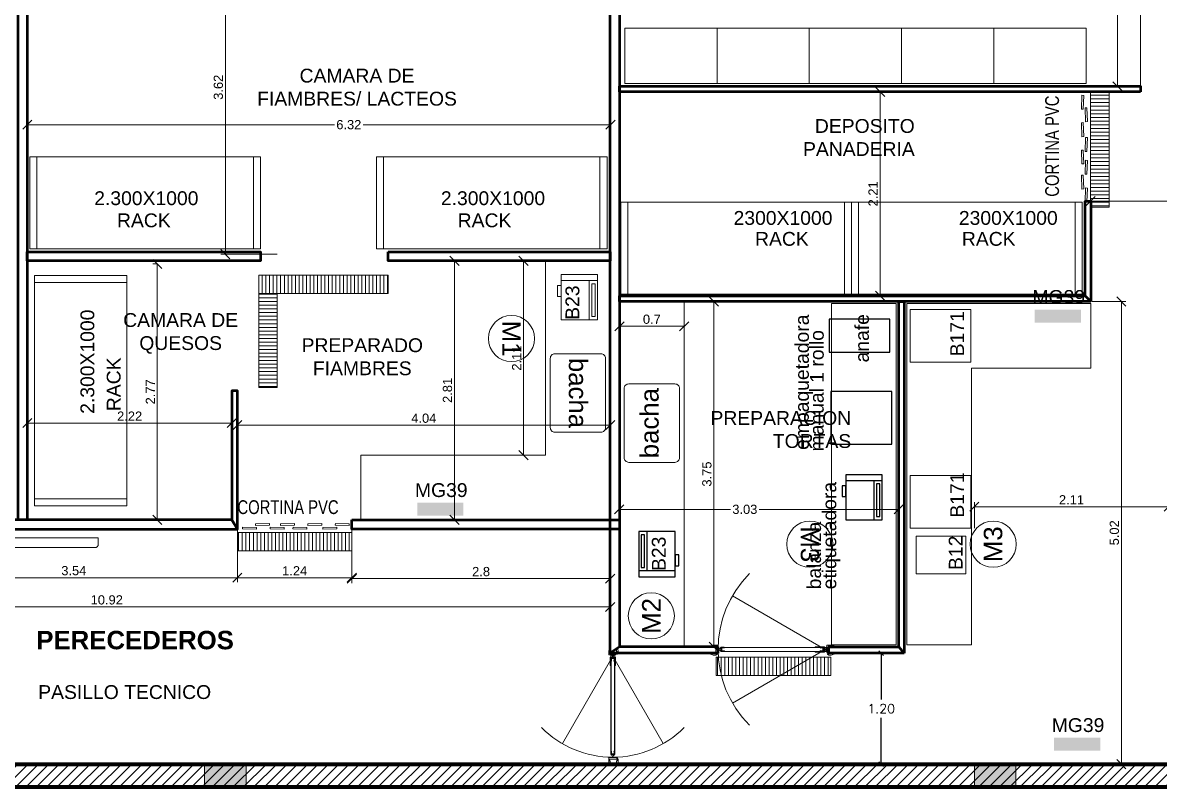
# Model space of a CAD drawing. Header units: inches. Extents: x 2 to 337, y 2 to 182.
# Drawn here: x 166.95 to 179.27, y 49.25 to 57.54 of the extents above; entities that cross this region are included whole.
import ezdxf

# ---------------------------------------------------------------- set-up
doc = ezdxf.new("R2010")
doc.units = ezdxf.units.IN
doc.header["$MEASUREMENT"] = 0
doc.linetypes.add('HIDDEN2', pattern=[4.7625, 3.175, -1.5875])
for name, color, linetype in [('(C)Paneles 60mm.', 4, 'Continuous'), ('0-CORTINAPVC-TXT', 7, 'Continuous'), ('JU-PLANTA(XREF)$0$0-EQUIPAMIENTO-LAB', 6, 'Continuous'), ('JU-PLANTA(XREF)$0$COMESTIBLES0-EQUIP-TXT', 3, 'Continuous'), ('JU-PLANTA(XREF)$0$TRASTIENDAS-EQUIPAMIENTO', 6, 'Continuous')]:
    doc.layers.add(name, color=color, linetype=linetype)
for name, color, linetype, lineweight in [('0-EQUIPAMIENTO-LAB', 6, 'Continuous', 13), ('ARQ-CORTINA PVC', 4, 'Continuous', 5), ('ARQ-REJILLAS', 4, 'Continuous', 5), ('COMESTIBLES0-EQUIP-TXT', 3, 'Continuous', 9), ('EQUIPAMIENTO-TRASTIENDA', 6, 'Continuous', 9), ('HATCH HORMIGON', 100, 'Continuous', 13), ('L COTAS', 1, 'Continuous', 9), ('L EQUIP', 6, 'Continuous', 9), ('l muro', 5, 'Continuous', 80), ('L PANELES', 136, 'Continuous', 50), ('L PROYEC', 4, 'HIDDEN2', 9), ('LAVADO MU', 10, 'Continuous', 5)]:
    doc.layers.add(name, color=color, linetype=linetype, lineweight=lineweight)
doc.styles.add('3mm para 1.100', font='ARIAL.TTF')
doc.styles.add('ARIAL', font='ARIAL.TTF')
doc.styles.add('JU-PLANTA(XREF)$0$ARIAL', font='ARIAL.TTF')
doc.styles.add('LZ-COME$0$LETRITAS', font='ROMAN1.shx', dxfattribs={"width": 1.2, "height": 0.225})
doc.styles.add('RomanS', font='romans.shx')
doc.styles.get("Standard").update_dxf_attribs({"font": 'ARIAL.TTF'})
doc.dimstyles.new('bases 1-50', dxfattribs={"dimscale": 0.5, "dimtxt": 0.2, "dimasz": 0.1, "dimexe": 0.1, "dimexo": 0.1, "dimgap": 0.1, "dimtad": 1, "dimtih": 1, "dimtoh": 1, "dimzin": 1, "dimdsep": 46, "dimtxsty": 'RomanS', "dimblk": 'OBLIQUE', "dimcen": 0.1, "dimclrd": 256, "dimclre": 256, "dimclrt": 256, "dimadec": 0, "dimazin": 0, "dimtfac": 1, "dimtmove": 0, "dimatfit": 3, "dimfxl": 0, "dimarcsym": 0})
doc.dimstyles.new('cotas 1.50', dxfattribs={"dimscale": 0.5, "dimtxt": 0.2, "dimasz": 0.2, "dimexe": 0.1, "dimexo": 0, "dimgap": 0.05, "dimtad": 1, "dimdsep": 46, "dimtxsty": 'ARIAL', "dimblk": 'OBLIQUE', "dimcen": 0.09, "dimclrd": 256, "dimclre": 256, "dimclrt": 256, "dimadec": 0, "dimazin": 2, "dimtfac": 1, "dimtofl": 0, "dimtmove": 2, "dimatfit": 3, "dimfxl": 0, "dimtolj": 1, "dimtzin": 0, "dimlwd": -1, "dimlwe": -1, "dimarcsym": 0})

# ---------------------------------------------------------------- blocks, each defined once
blk = doc.blocks.new('RACKS 250')
for p, q in [((-1.05, -2.5), (-1.05, 0)), ((-1.05, 0), (-0.05, 0)), ((-0.05, 0), (-0.05, -2.5)), ((-1.05, -0.0762), (-0.05, -0.0762)), ((-1.05, -2.4238), (-0.05, -2.4238)), ((-0.05, -2.5), (-1.05, -2.5))]:
    blk.add_line(p, q)
blk = doc.blocks.new('_Oblique')
at = {"color": 0, "linetype": 'ByBlock', "lineweight": -2}
blk.add_line((-0.5, -0.5), (0.5, 0.5), dxfattribs=at)
blk = doc.blocks.new('*D285')
at = {"layer": 'Defpoints', "color": 0}
for p in [(173.419, 52.267), (176.45, 52.267), (176.45, 52.267)]:
    blk.add_point(p, dxfattribs=at)
at = {"layer": 'L COTAS'}
for p, q in [((173.419, 52.267), (173.419, 52.317)), ((173.419, 52.267), (174.627, 52.267)), ((176.45, 52.267), (174.937, 52.267)), ((176.45, 52.267), (176.45, 52.317))]:
    blk.add_line(p, q, dxfattribs=at)
at = {"layer": 'L COTAS', "xscale": 0.1, "yscale": 0.1, "zscale": 0.1, "rotation": 180}
blk.add_blockref('_Oblique', (173.419, 52.267), dxfattribs=at)
at = {"layer": 'L COTAS', "xscale": 0.1, "yscale": 0.1, "zscale": 0.1}
blk.add_blockref('_Oblique', (176.45, 52.267), dxfattribs=at)
at = {"layer": 'L COTAS', "insert": (174.782, 52.267), "char_height": 0.1, "attachment_point": 5, "style": 'ARIAL'}
blk.add_mtext('\\A1;3.03', dxfattribs=at)
blk = doc.blocks.new('LJ-PLANTA BASE(XREF)$0$SE-COME$0$LR-COME$0$B26')
for p, q in [((-0.182, -0.394), (-0.182, 0)), ((-0.182, -0.092), (0.245, -0.092))]:
    blk.add_line(p, q)
for points in [[(0.245, -0.394), (0.245, 0), (-0.245, 0), (-0.245, -0.394)], [(0.21, -0.063), (0.21, -0.025), (-0.146, -0.025), (-0.146, -0.063)], [(-0.008, -0.434), (-0.008, -0.394), (-0.125, -0.394), (-0.125, -0.434)]]:
    blk.add_lwpolyline(points, close=True)
blk = doc.blocks.new('*D410')
at = {"layer": 'Defpoints', "color": 0}
for p in [(167.004, 56.905), (173.325, 56.438), (173.325, 56.334)]:
    blk.add_point(p, dxfattribs=at)
at = {"layer": 'L COTAS'}
for p, q in [((167.004, 56.905), (167.004, 56.388)), ((167.004, 56.438), (170.334, 56.438)), ((173.325, 56.438), (170.644, 56.438)), ((173.325, 56.334), (173.325, 56.488))]:
    blk.add_line(p, q, dxfattribs=at)
at = {"layer": 'L COTAS', "xscale": 0.1, "yscale": 0.1, "zscale": 0.1, "rotation": 180}
blk.add_blockref('_Oblique', (167.004, 56.438), dxfattribs=at)
at = {"layer": 'L COTAS', "xscale": 0.1, "yscale": 0.1, "zscale": 0.1}
blk.add_blockref('_Oblique', (173.325, 56.438), dxfattribs=at)
at = {"layer": 'L COTAS', "insert": (170.489, 56.438), "char_height": 0.1, "attachment_point": 5, "style": 'ARIAL'}
blk.add_mtext('\\A1;6.32', dxfattribs=at)
blk = doc.blocks.new('*D483')
at = {"layer": 'Defpoints', "color": 0}
for p in [(178.812, 58.663), (178.821, 56.854), (179.072, 56.854)]:
    blk.add_point(p, dxfattribs=at)
at = {"layer": 'L COTAS'}
for p, q in [((178.812, 58.663), (178.871, 58.663)), ((178.821, 58.663), (178.821, 56.854)), ((179.072, 56.854), (178.771, 56.854))]:
    blk.add_line(p, q, dxfattribs=at)
at = {"layer": 'L COTAS', "xscale": 0.1, "yscale": 0.1, "zscale": 0.1}
for p, rotation in [((178.821, 58.663), 90), ((178.821, 56.854), 270)]:
    blk.add_blockref('_Oblique', p, dxfattribs=dict(at, rotation=rotation))
at = {"layer": 'L COTAS', "insert": (178.745, 57.759), "char_height": 0.1, "attachment_point": 5, "rotation": 90, "style": 'ARIAL'}
blk.add_mtext('\\A1;1.81', dxfattribs=at)
blk = doc.blocks.new('*D413')
at = {"layer": 'Defpoints', "color": 0}
for p in [(176.248, 56.794), (175.978, 54.582), (176.248, 54.582)]:
    blk.add_point(p, dxfattribs=at)
at = {"layer": 'L COTAS'}
for p, q in [((176.248, 56.794), (176.198, 56.794)), ((176.248, 56.794), (176.248, 54.582)), ((175.978, 54.582), (176.298, 54.582))]:
    blk.add_line(p, q, dxfattribs=at)
at = {"layer": 'L COTAS', "xscale": 0.1, "yscale": 0.1, "zscale": 0.1}
for p, rotation in [((176.248, 56.794), 90), ((176.248, 54.582), 270)]:
    blk.add_blockref('_Oblique', p, dxfattribs=dict(at, rotation=rotation))
at = {"layer": 'L COTAS', "insert": (176.172, 55.688), "char_height": 0.1, "attachment_point": 5, "rotation": 90, "style": 'ARIAL'}
blk.add_mtext('\\A1;2.21', dxfattribs=at)
blk = doc.blocks.new('*D484')
at = {"layer": 'Defpoints', "color": 0}
for p in [(178.53, 55.61), (178.53, 55.445), (180.771, 55.445)]:
    blk.add_point(p, dxfattribs=at)
at = {"layer": 'L COTAS'}
for p, q in [((178.53, 55.445), (178.53, 55.66)), ((180.771, 55.61), (178.53, 55.61)), ((180.771, 55.445), (180.771, 55.66))]:
    blk.add_line(p, q, dxfattribs=at)
at = {"layer": 'L COTAS', "xscale": 0.1, "yscale": 0.1, "zscale": 0.1, "rotation": 180}
blk.add_blockref('_Oblique', (178.53, 55.61), dxfattribs=at)
at = {"layer": 'L COTAS', "xscale": 0.1, "yscale": 0.1, "zscale": 0.1}
blk.add_blockref('_Oblique', (180.771, 55.61), dxfattribs=at)
at = {"layer": 'L COTAS', "insert": (179.651, 55.685), "char_height": 0.1, "attachment_point": 5, "style": 'ARIAL'}
blk.add_mtext('\\A1;2.24', dxfattribs=at)
blk = doc.blocks.new('*D486')
at = {"layer": 'Defpoints', "color": 0}
for p in [(177.27, 52.296), (177.27, 52.062), (179.376, 52.062)]:
    blk.add_point(p, dxfattribs=at)
at = {"layer": 'L COTAS'}
for p, q in [((177.27, 52.062), (177.27, 52.346)), ((179.376, 52.296), (177.27, 52.296)), ((179.376, 52.062), (179.376, 52.346))]:
    blk.add_line(p, q, dxfattribs=at)
at = {"layer": 'L COTAS', "xscale": 0.1, "yscale": 0.1, "zscale": 0.1, "rotation": 180}
blk.add_blockref('_Oblique', (177.27, 52.296), dxfattribs=at)
at = {"layer": 'L COTAS', "xscale": 0.1, "yscale": 0.1, "zscale": 0.1}
blk.add_blockref('_Oblique', (179.376, 52.296), dxfattribs=at)
at = {"layer": 'L COTAS', "insert": (178.323, 52.371), "char_height": 0.1, "attachment_point": 5, "style": 'ARIAL'}
blk.add_mtext('\\A1;2.11', dxfattribs=at)
blk = doc.blocks.new('*D487')
at = {"layer": 'Defpoints', "color": 0}
for p in [(178.543, 54.522), (178.543, 49.504), (178.864, 49.504)]:
    blk.add_point(p, dxfattribs=at)
at = {"layer": 'L COTAS'}
for p, q in [((178.543, 54.522), (178.914, 54.522)), ((178.864, 54.522), (178.864, 49.504)), ((178.543, 49.504), (178.914, 49.504))]:
    blk.add_line(p, q, dxfattribs=at)
at = {"layer": 'L COTAS', "xscale": 0.1, "yscale": 0.1, "zscale": 0.1}
for p, rotation in [((178.864, 54.522), 90), ((178.864, 49.504), 270)]:
    blk.add_blockref('_Oblique', p, dxfattribs=dict(at, rotation=rotation))
at = {"layer": 'L COTAS', "insert": (178.788, 52.013), "char_height": 0.1, "attachment_point": 5, "rotation": 90, "style": 'ARIAL'}
blk.add_mtext('\\A1;5.02', dxfattribs=at)
blk = doc.blocks.new('*D414')
at = {"layer": 'Defpoints', "color": 0}
for p in [(168.413, 54.928), (168.413, 54.928), (168.404, 52.154)]:
    blk.add_point(p, dxfattribs=at)
at = {"layer": 'L COTAS'}
for p, q in [((168.413, 54.928), (168.363, 54.928)), ((168.413, 52.154), (168.413, 54.928)), ((168.404, 52.154), (168.463, 52.154))]:
    blk.add_line(p, q, dxfattribs=at)
at = {"layer": 'L COTAS', "xscale": 0.1, "yscale": 0.1, "zscale": 0.1}
for p, rotation in [((168.413, 54.928), 90), ((168.413, 52.154), 270)]:
    blk.add_blockref('_Oblique', p, dxfattribs=dict(at, rotation=rotation))
at = {"layer": 'L COTAS', "insert": (168.338, 53.541), "char_height": 0.1, "attachment_point": 5, "rotation": 90, "style": 'ARIAL'}
blk.add_mtext('\\A1;2.77', dxfattribs=at)
blk = doc.blocks.new('*D488')
at = {"layer": 'Defpoints', "color": 0}
for p in [(169.151, 58.654), (169.711, 58.654), (169.711, 55.035)]:
    blk.add_point(p, dxfattribs=at)
at = {"layer": 'L COTAS'}
for p, q in [((169.711, 58.654), (169.101, 58.654)), ((169.151, 55.035), (169.151, 58.654)), ((169.711, 55.035), (169.101, 55.035))]:
    blk.add_line(p, q, dxfattribs=at)
at = {"layer": 'L COTAS', "xscale": 0.1, "yscale": 0.1, "zscale": 0.1}
for p, rotation in [((169.151, 58.654), 90), ((169.151, 55.035), 270)]:
    blk.add_blockref('_Oblique', p, dxfattribs=dict(at, rotation=rotation))
at = {"layer": 'L COTAS', "insert": (169.075, 56.844), "char_height": 0.1, "attachment_point": 5, "rotation": 90, "style": 'ARIAL'}
blk.add_mtext('\\A1;3.62', dxfattribs=at)
blk = doc.blocks.new('*D418')
at = {"layer": 'Defpoints', "color": 0}
for p in [(167.004, 53.237), (169.221, 53.203), (169.221, 53.203)]:
    blk.add_point(p, dxfattribs=at)
at = {"layer": 'L COTAS'}
for p, q in [((167.004, 53.237), (167.004, 53.153)), ((169.221, 53.203), (169.221, 53.253)), ((167.004, 53.203), (169.221, 53.203))]:
    blk.add_line(p, q, dxfattribs=at)
at = {"layer": 'L COTAS', "xscale": 0.1, "yscale": 0.1, "zscale": 0.1, "rotation": 180}
blk.add_blockref('_Oblique', (167.004, 53.203), dxfattribs=at)
at = {"layer": 'L COTAS', "xscale": 0.1, "yscale": 0.1, "zscale": 0.1}
blk.add_blockref('_Oblique', (169.221, 53.203), dxfattribs=at)
at = {"layer": 'L COTAS', "insert": (168.113, 53.278), "char_height": 0.1, "attachment_point": 5, "style": 'ARIAL'}
blk.add_mtext('\\A1;2.22', dxfattribs=at)
blk = doc.blocks.new('*D501')
at = {"layer": 'Defpoints', "color": 0}
for p in [(165.736, 52.053), (169.281, 52.054), (169.281, 51.526)]:
    blk.add_point(p, dxfattribs=at)
at = {"layer": 'L COTAS'}
for p, q in [((165.736, 52.053), (165.736, 51.476)), ((169.281, 52.054), (169.281, 51.476)), ((165.736, 51.526), (169.281, 51.526))]:
    blk.add_line(p, q, dxfattribs=at)
at = {"layer": 'L COTAS', "xscale": 0.1, "yscale": 0.1, "zscale": 0.1, "rotation": 180}
blk.add_blockref('_Oblique', (165.736, 51.526), dxfattribs=at)
at = {"layer": 'L COTAS', "xscale": 0.1, "yscale": 0.1, "zscale": 0.1}
blk.add_blockref('_Oblique', (169.281, 51.526), dxfattribs=at)
at = {"layer": 'L COTAS', "insert": (167.508, 51.602), "char_height": 0.1, "attachment_point": 5, "style": 'ARIAL'}
blk.add_mtext('\\A1;3.54', dxfattribs=at)
blk = doc.blocks.new('*D502')
at = {"layer": 'Defpoints', "color": 0}
for p in [(169.281, 52.054), (170.523, 52.053), (170.523, 51.526)]:
    blk.add_point(p, dxfattribs=at)
at = {"layer": 'L COTAS'}
for p, q in [((169.281, 52.054), (169.281, 51.476)), ((170.523, 52.053), (170.523, 51.476)), ((169.281, 51.526), (170.523, 51.526))]:
    blk.add_line(p, q, dxfattribs=at)
at = {"layer": 'L COTAS', "xscale": 0.1, "yscale": 0.1, "zscale": 0.1, "rotation": 180}
blk.add_blockref('_Oblique', (169.281, 51.526), dxfattribs=at)
at = {"layer": 'L COTAS', "xscale": 0.1, "yscale": 0.1, "zscale": 0.1}
blk.add_blockref('_Oblique', (170.523, 51.526), dxfattribs=at)
at = {"layer": 'L COTAS', "insert": (169.902, 51.601), "char_height": 0.1, "attachment_point": 5, "style": 'ARIAL'}
blk.add_mtext('\\A1;1.24', dxfattribs=at)
blk = doc.blocks.new('*D503')
at = {"layer": 'Defpoints', "color": 0}
for p in [(170.523, 52.003), (173.323, 51.516), (173.323, 51.516)]:
    blk.add_point(p, dxfattribs=at)
at = {"layer": 'L COTAS'}
for p, q in [((170.523, 52.003), (170.523, 51.466)), ((170.523, 51.516), (173.323, 51.516)), ((173.323, 51.516), (173.323, 51.566))]:
    blk.add_line(p, q, dxfattribs=at)
at = {"layer": 'L COTAS', "xscale": 0.1, "yscale": 0.1, "zscale": 0.1, "rotation": 180}
blk.add_blockref('_Oblique', (170.523, 51.516), dxfattribs=at)
at = {"layer": 'L COTAS', "xscale": 0.1, "yscale": 0.1, "zscale": 0.1}
blk.add_blockref('_Oblique', (173.323, 51.516), dxfattribs=at)
at = {"layer": 'L COTAS', "insert": (171.923, 51.592), "char_height": 0.1, "attachment_point": 5, "style": 'ARIAL'}
blk.add_mtext('\\A1;2.8', dxfattribs=at)
blk = doc.blocks.new('*D441')
at = {"layer": 'Defpoints', "color": 0}
for p in [(162.407, 52.054), (173.323, 51.209), (173.323, 51.209)]:
    blk.add_point(p, dxfattribs=at)
at = {"layer": 'L COTAS'}
for p, q in [((162.407, 52.054), (162.407, 51.159)), ((173.323, 51.209), (173.323, 51.259)), ((162.407, 51.209), (173.323, 51.209))]:
    blk.add_line(p, q, dxfattribs=at)
at = {"layer": 'L COTAS', "xscale": 0.1, "yscale": 0.1, "zscale": 0.1, "rotation": 180}
blk.add_blockref('_Oblique', (162.407, 51.209), dxfattribs=at)
at = {"layer": 'L COTAS', "xscale": 0.1, "yscale": 0.1, "zscale": 0.1}
blk.add_blockref('_Oblique', (173.323, 51.209), dxfattribs=at)
at = {"layer": 'L COTAS', "insert": (167.865, 51.285), "char_height": 0.1, "attachment_point": 5, "style": 'ARIAL'}
blk.add_mtext('\\A1;10.92', dxfattribs=at)
blk = doc.blocks.new('*D507')
at = {"layer": 'Defpoints', "color": 0}
for p in [(179.072, 57.869), (173.424, 56.854), (179.072, 56.854)]:
    blk.add_point(p, dxfattribs=at)
at = {"layer": 'L COTAS'}
for p, q in [((173.424, 56.854), (173.424, 57.919)), ((179.072, 56.854), (179.072, 57.919)), ((173.424, 57.869), (179.072, 57.869))]:
    blk.add_line(p, q, dxfattribs=at)
at = {"layer": 'L COTAS', "xscale": 0.1, "yscale": 0.1, "zscale": 0.1, "rotation": 180}
blk.add_blockref('_Oblique', (173.424, 57.869), dxfattribs=at)
at = {"layer": 'L COTAS', "xscale": 0.1, "yscale": 0.1, "zscale": 0.1}
blk.add_blockref('_Oblique', (179.072, 57.869), dxfattribs=at)
at = {"layer": 'L COTAS', "insert": (176.248, 57.945), "char_height": 0.1, "attachment_point": 5, "style": 'ARIAL'}
blk.add_mtext('\\A1;5.65', dxfattribs=at)
blk = doc.blocks.new('*D509')
at = {"layer": 'Defpoints', "color": 0}
for p in [(172.119, 54.961), (171.635, 52.154), (171.973, 52.154)]:
    blk.add_point(p, dxfattribs=at)
at = {"layer": 'L COTAS'}
for p, q in [((172.119, 54.961), (171.585, 54.961)), ((171.635, 54.961), (171.635, 52.154)), ((171.973, 52.154), (171.585, 52.154))]:
    blk.add_line(p, q, dxfattribs=at)
at = {"layer": 'L COTAS', "xscale": 0.1, "yscale": 0.1, "zscale": 0.1}
for p, rotation in [((171.635, 54.961), 90), ((171.635, 52.154), 270)]:
    blk.add_blockref('_Oblique', p, dxfattribs=dict(at, rotation=rotation))
at = {"layer": 'L COTAS', "insert": (171.559, 53.557), "char_height": 0.1, "attachment_point": 5, "rotation": 90, "style": 'ARIAL'}
blk.add_mtext('\\A1;2.81', dxfattribs=at)
blk = doc.blocks.new('*D510')
at = {"layer": 'Defpoints', "color": 0}
for p in [(169.281, 53.19), (173.323, 53.19), (173.323, 53.179)]:
    blk.add_point(p, dxfattribs=at)
at = {"layer": 'L COTAS'}
for p, q in [((169.281, 53.19), (169.281, 53.129)), ((169.281, 53.179), (173.323, 53.179)), ((173.323, 53.19), (173.323, 53.129))]:
    blk.add_line(p, q, dxfattribs=at)
at = {"layer": 'L COTAS', "xscale": 0.1, "yscale": 0.1, "zscale": 0.1, "rotation": 180}
blk.add_blockref('_Oblique', (169.281, 53.179), dxfattribs=at)
at = {"layer": 'L COTAS', "xscale": 0.1, "yscale": 0.1, "zscale": 0.1}
blk.add_blockref('_Oblique', (173.323, 53.179), dxfattribs=at)
at = {"layer": 'L COTAS', "insert": (171.302, 53.255), "char_height": 0.1, "attachment_point": 5, "style": 'ARIAL'}
blk.add_mtext('\\A1;4.04', dxfattribs=at)
blk = doc.blocks.new('*D511')
at = {"layer": 'Defpoints', "color": 0}
for p in [(176.51, 50.707), (176.26, 49.504), (176.51, 49.504)]:
    blk.add_point(p, dxfattribs=at)
at = {"layer": 'L COTAS', "lineweight": -2}
for p, q in [((176.46, 50.707), (176.21, 50.707)), ((176.26, 50.707), (176.26, 50.206)), ((176.26, 49.504), (176.26, 50.006)), ((176.46, 49.504), (176.21, 49.504))]:
    blk.add_line(p, q, dxfattribs=at)
at = {"layer": 'L COTAS', "lineweight": -2, "xscale": 0.05, "yscale": 0.05, "zscale": 0.05}
for p, rotation in [((176.26, 50.707), 90), ((176.26, 49.504), 270)]:
    blk.add_blockref('_Oblique', p, dxfattribs=dict(at, rotation=rotation))
at = {"layer": 'L COTAS', "insert": (176.26, 50.106), "char_height": 0.1, "attachment_point": 5, "style": 'RomanS'}
blk.add_mtext('1.20', dxfattribs=at)
blk = doc.blocks.new('JU-PLANTA(XREF)$0$LJ-PLANTA BASE(XREF)$0$SE-COME$0$LR-COME$0$B26')
for p, q in [((-0.182, -0.394), (-0.182, 0)), ((-0.182, -0.092), (0.245, -0.092))]:
    blk.add_line(p, q)
for points in [[(0.245, -0.394), (0.245, 0), (-0.245, 0), (-0.245, -0.394)], [(0.21, -0.063), (0.21, -0.025), (-0.146, -0.025), (-0.146, -0.063)], [(-0.008, -0.434), (-0.008, -0.394), (-0.125, -0.394), (-0.125, -0.434)]]:
    blk.add_lwpolyline(points, close=True)
blk = doc.blocks.new('A$C79253722')
at = {"layer": 'JU-PLANTA(XREF)$0$0-EQUIPAMIENTO-LAB'}
for points in [[(2.698, 0.717), (2.126, 0.717), (2.126, 0.057), (2.698, 0.057)], [(3.483, 0.735), (3.124, 0.735), (3.124, 0.079), (3.483, 0.079)]]:
    blk.add_lwpolyline(points, close=True, dxfattribs=at)
at = {"layer": 'JU-PLANTA(XREF)$0$TRASTIENDAS-EQUIPAMIENTO', "extrusion": (0, 0, -1), "xscale": -1, "zscale": -0.9999999999999998, "rotation": 180}
blk.add_blockref('JU-PLANTA(XREF)$0$LJ-PLANTA BASE(XREF)$0$SE-COME$0$LR-COME$0$B26', (-1.55, 0.161), dxfattribs=at)
at = {"layer": 'JU-PLANTA(XREF)$0$COMESTIBLES0-EQUIP-TXT', "style": 'JU-PLANTA(XREF)$0$ARIAL'}
for s, p in [('empaquetadora', (2.064, 0.957)), ('balanza', (0.552, 0.825)), ('manual 1 rollo', (2.047, 0.796)), ('etiquetadora', (0.552, 0.66)), ('anafe', (3.012, 0.306))]:
    blk.add_text(s, height=0.15, dxfattribs=at).set_placement(p)
blk = doc.blocks.new('*D521')
at = {"layer": 'Defpoints', "color": 0}
for p in [(172.623, 54.961), (172.383, 52.854), (172.623, 52.854)]:
    blk.add_point(p, dxfattribs=at)
at = {"layer": 'L COTAS'}
for p, q in [((172.623, 54.961), (172.333, 54.961)), ((172.383, 54.961), (172.383, 52.854)), ((172.623, 52.854), (172.333, 52.854))]:
    blk.add_line(p, q, dxfattribs=at)
at = {"layer": 'L COTAS', "xscale": 0.1, "yscale": 0.1, "zscale": 0.1}
for p, rotation in [((172.383, 54.961), 90), ((172.383, 52.854), 270)]:
    blk.add_blockref('_Oblique', p, dxfattribs=dict(at, rotation=rotation))
at = {"layer": 'L COTAS', "insert": (172.308, 53.907), "char_height": 0.1, "attachment_point": 5, "rotation": 90, "style": 'ARIAL'}
blk.add_mtext('\\A1;2.11', dxfattribs=at)
blk = doc.blocks.new('*D522')
at = {"layer": 'Defpoints', "color": 0}
for p in [(173.424, 54.522), (174.124, 54.522), (173.424, 54.252)]:
    blk.add_point(p, dxfattribs=at)
at = {"layer": 'L COTAS'}
for p, q in [((173.424, 54.522), (173.424, 54.202)), ((174.124, 54.522), (174.124, 54.202)), ((174.124, 54.252), (173.424, 54.252))]:
    blk.add_line(p, q, dxfattribs=at)
at = {"layer": 'L COTAS', "xscale": 0.1, "yscale": 0.1, "zscale": 0.1, "rotation": 180}
blk.add_blockref('_Oblique', (173.424, 54.252), dxfattribs=at)
at = {"layer": 'L COTAS', "xscale": 0.1, "yscale": 0.1, "zscale": 0.1}
blk.add_blockref('_Oblique', (174.124, 54.252), dxfattribs=at)
at = {"layer": 'L COTAS', "insert": (173.774, 54.328), "char_height": 0.1, "attachment_point": 5, "style": 'ARIAL'}
blk.add_mtext('\\A1;0.7', dxfattribs=at)
blk = doc.blocks.new('*D523')
at = {"layer": 'Defpoints', "color": 0}
for p in [(174.124, 54.522), (174.447, 54.522), (174.124, 50.777)]:
    blk.add_point(p, dxfattribs=at)
at = {"layer": 'L COTAS'}
for p, q in [((174.124, 54.522), (174.497, 54.522)), ((174.447, 50.777), (174.447, 54.522)), ((174.124, 50.777), (174.497, 50.777))]:
    blk.add_line(p, q, dxfattribs=at)
at = {"layer": 'L COTAS', "xscale": 0.1, "yscale": 0.1, "zscale": 0.1}
for p, rotation in [((174.447, 54.522), 90), ((174.447, 50.777), 270)]:
    blk.add_blockref('_Oblique', p, dxfattribs=dict(at, rotation=rotation))
at = {"layer": 'L COTAS', "insert": (174.371, 52.65), "char_height": 0.1, "attachment_point": 5, "rotation": 90, "style": 'ARIAL'}
blk.add_mtext('\\A1;3.75', dxfattribs=at)
blk = doc.blocks.new('PVV1H 1_00_60')
at = {"layer": 'L EQUIP'}
for p, q in [((0.017, 0.002), (0.017, 0.047)), ((0.017, 0.047), (0.021, 0.047)), ((0.021, 0.002), (0.017, 0.002)), ((0.021, 0.047), (0.021, 0.002)), ((0.038, 0.043), (0.021, 0.043)), ((0.021, 0.043), (0.021, 0.006)), ((0.021, 0.034), (0.026, 0.029)), ((0.021, 0.015), (0.026, 0.019)), ((0.021, 0.006), (0.038, 0.006)), ((0.028, 0.029), (0.031, 0.029)), ((0.028, 0.02), (0.031, 0.02)), ((0.122, 0.049), (0.038, 0.049)), ((0.038, 0.049), (0.038, 0.043)), ((0.038, 0.006), (0.038, -0.001)), ((0.122, 0.044), (0.043, 0.044)), ((0.043, 0.044), (0.043, 0.004)), ((0.122, 0.004), (0.043, 0.004)), ((0.057, 0.049), (0.057, 0.044)), ((0.057, 0.004), (0.057, -0.001)), ((0.101, 0.049), (0.101, 0.047)), ((0.101, 0.047), (0.116, 0.047)), ((0.101, 0.002), (0.101, -0.001)), ((0.101, 0.002), (0.116, 0.002)), ((0.104, 0.047), (0.104, 0.044)), ((0.104, 0.004), (0.104, 0.002)), ((0.113, 0.047), (0.113, 0.044)), ((0.113, 0.004), (0.113, 0.002)), ((0.116, 0.049), (0.116, 0.047)), ((0.116, 0.002), (0.116, -0.001)), ((0.122, 0.044), (0.122, 0.049)), ((0.122, -0.001), (0.122, 0.004)), ((0.038, -0.001), (0.122, -0.001))]:
    blk.add_line(p, q, dxfattribs=at)
for points in [[(-0.015, 0.06), (-0.053, 0.06), (-0.053, 0.064), (-0.052, 0.065), (-0.048, 0.069), (-0.024, 0.076), (-0.024, 0.076), (-0.021, 0.076), (-0.021, 0.076), (0, 0.076), (0.002, 0.074), (0.002, 0.072), (0.005, 0.072), (0.007, 0.071), (0.011, 0.067), (0.017, 0.043), (0.017, 0.043), (0.017, 0.04), (0.017, 0.04), (0.017, -0.014), (0.015, -0.016), (-0.021, -0.016), (-0.021, -0.015), (-0.024, -0.015), (-0.024, -0.015), (-0.046, -0.009), (-0.047, -0.009), (-0.048, -0.009), (-0.052, -0.005), (-0.053, -0.003), (-0.053, 0), (-0.016, 0), (-0.016, -0.007), (-0.015, -0.008), (0.001, -0.008), (0.002, -0.007), (0.002, 0.017), (0, 0.017), (0, 0.066), (-0.015, 0.066)], [(0.067, 0.042), (0.968, 0.042), (0.968, 0.043), (0.067, 0.043)], [(0.067, 0.006), (0.968, 0.006), (0.968, 0.007), (0.067, 0.007)], [(1.05, 0.06), (1.087, 0.06), (1.087, 0.064), (1.086, 0.065), (1.082, 0.069), (1.059, 0.076), (1.058, 0.076), (1.055, 0.076), (1.055, 0.076), (1.034, 0.076), (1.033, 0.074), (1.033, 0.072), (1.029, 0.072), (1.028, 0.071), (1.024, 0.067), (1.017, 0.043), (1.017, 0.043), (1.017, 0.04), (1.017, 0.04), (1.017, -0.014), (1.019, -0.016), (1.055, -0.016), (1.055, -0.015), (1.058, -0.015), (1.059, -0.015), (1.081, -0.009), (1.081, -0.009), (1.082, -0.009), (1.087, -0.005), (1.087, -0.003), (1.087, 0), (1.05, 0), (1.05, -0.007), (1.05, -0.008), (1.033, -0.008), (1.033, -0.007), (1.033, 0.017), (1.035, 0.017), (1.035, 0.066), (1.05, 0.066)]]:
    blk.add_lwpolyline(points, close=True, dxfattribs=at)
for points in [[(0.047, 0.008, -0.414214), (0.046, 0.007), (0.046, 0.007, -0.185961), (0.044, 0.008), (0.036, 0.018, 0.169696), (0.022, 0.023), (0.02, 0.023, -1), (0.02, 0.025), (0.022, 0.025), (0.02, 0.025), (0.022, 0.025, 0.169696), (0.036, 0.031), (0.043, 0.04, -0.283499), (0.046, 0.041, -0.414214), (0.047, 0.041, -0.414214), (0.046, 0.04, 0.473727), (0.044, 0.038), (0.044, 0.028), (0.047, 0.028), (0.047, 0.033), (0.049, 0.033), (0.049, 0.015), (0.047, 0.015), (0.047, 0.021), (0.044, 0.021), (0.044, 0.01, 0.348864), (0.046, 0.008), (0.046, 0.008, -0.414214)], [(0.057, 0.043), (0.057, 0.041, 0.414214), (0.06, 0.038), (0.065, 0.038, -0.061321), (0.065, 0.038), (0.076, 0.035), (0.077, 0.037), (0.065, 0.04, 0.061321), (0.065, 0.04), (0.06, 0.04, -0.414214), (0.058, 0.041), (0.058, 0.043), (0.077, 0.043), (0.077, 0.044), (0.048, 0.044, 0.414214), (0.045, 0.041), (0.045, 0.028), (0.046, 0.028), (0.046, 0.036), (0.05, 0.036, -0.414214), (0.052, 0.034), (0.052, 0.014, -0.414214), (0.05, 0.012), (0.046, 0.012), (0.046, 0.02), (0.045, 0.02), (0.045, 0.007, 0.414214), (0.048, 0.004), (0.077, 0.004), (0.077, 0.006), (0.058, 0.006), (0.058, 0.007, -0.414214), (0.06, 0.009), (0.065, 0.009, 0.061321), (0.065, 0.009), (0.077, 0.012), (0.076, 0.013), (0.065, 0.01, -0.061321), (0.065, 0.01), (0.06, 0.01, 0.414214), (0.057, 0.007), (0.057, 0.006), (0.048, 0.006, -0.414214), (0.046, 0.007), (0.046, 0.011), (0.05, 0.011, 0.414214), (0.053, 0.014), (0.053, 0.034, 0.414214), (0.05, 0.037), (0.046, 0.037), (0.046, 0.041, -0.414214), (0.048, 0.043)], [(0.978, 0.043), (0.978, 0.041, -0.414214), (0.975, 0.038), (0.97, 0.038, 0.061321), (0.97, 0.038), (0.958, 0.035), (0.958, 0.037), (0.969, 0.04, -0.061321), (0.97, 0.04), (0.975, 0.04, 0.414214), (0.977, 0.041), (0.977, 0.043), (0.958, 0.043), (0.958, 0.044), (0.987, 0.044, -0.414214), (0.99, 0.041), (0.99, 0.028), (0.988, 0.028), (0.988, 0.036), (0.985, 0.036, 0.414214), (0.983, 0.034), (0.983, 0.014, 0.414214), (0.985, 0.012), (0.988, 0.012), (0.988, 0.02), (0.99, 0.02), (0.99, 0.007, -0.414214), (0.987, 0.004), (0.958, 0.004), (0.958, 0.006), (0.977, 0.006), (0.977, 0.007, 0.414214), (0.975, 0.009), (0.97, 0.009, -0.061321), (0.969, 0.009), (0.958, 0.012), (0.958, 0.013), (0.97, 0.01, 0.061321), (0.97, 0.01), (0.975, 0.01, -0.414214), (0.978, 0.007), (0.978, 0.006), (0.987, 0.006, 0.414214), (0.988, 0.007), (0.988, 0.011), (0.985, 0.011, -0.414214), (0.982, 0.014), (0.982, 0.034, -0.414214), (0.985, 0.037), (0.988, 0.037), (0.988, 0.041, 0.414214), (0.987, 0.043)], [(0.988, 0.008, 0.414214), (0.988, 0.007), (0.989, 0.007, 0.185961), (0.991, 0.008), (0.998, 0.018, -0.169696), (1.013, 0.023), (1.014, 0.023, 1), (1.014, 0.025), (1.013, 0.025), (1.014, 0.025), (1.013, 0.025, -0.169696), (0.998, 0.031), (0.991, 0.04, 0.283499), (0.988, 0.041, 0.414214), (0.988, 0.041, 0.414214), (0.988, 0.04, -0.473727), (0.991, 0.038), (0.991, 0.028), (0.988, 0.028), (0.988, 0.033), (0.985, 0.033), (0.985, 0.015), (0.988, 0.015), (0.988, 0.021), (0.991, 0.021), (0.991, 0.01, -0.348864), (0.989, 0.008), (0.988, 0.008, 0.414214)]]:
    blk.add_lwpolyline(points, format="xyb", close=True, dxfattribs=at)
blk.add_circle((0.03, 0.024), 0.0045, dxfattribs=at)
for centre, radius, start, end in [((0.028, 0.031), 0.002, 227.7263, 270), ((0.028, 0.018), 0.002, 90, 132.2737), ((0.031, 0.027), 0.002, 65.38, 90), ((0.031, 0.022), 0.002, 270, 294.62), ((0.03, 0.024), 0.00475, 294.62, 65.38)]:
    blk.add_arc(centre, radius, start, end, dxfattribs=at)
at = {"layer": 'L PROYEC'}
for q in [(0.883, 0.517), (0.883, -0.468)]:
    blk.add_line((0.03, 0.024), q, dxfattribs=at)
blk.add_arc((0.03, 0.024), 0.985, 315, 45, dxfattribs=at)
blk = doc.blocks.new('PPiv MT 1_00')
at = {"layer": 'L COTAS'}
h = blk.add_hatch(dxfattribs=at)
h.set_pattern_fill('HONEY', color=256, scale=0.1, angle=0.02668, style=0)
h.set_pattern_definition([(0.026676, (-36.510646, -16.688191), (0.018744958, 0.010834046), [0.0125, -0.025]), (120.026676, (-36.510646, -16.688191), (-0.018755038, 0.0108165868), [0.0125, -0.025]), (60.026676, (-36.510646, -16.688191), (-1.008e-05, 0.0216506327), [-0.025, 0.0125])])
edge = h.paths.add_edge_path()
edge.add_line((0.0234, -0.1141), (1.0734, -0.1137))
edge.add_arc((1.0733, -0.0937), 0.02, 270.02668, 360.02668)
edge.add_line((1.0933, -0.0936), (1.0933, -0.0536))
edge.add_line((1.0933, -0.0536), (0.0033, -0.0542))
edge.add_line((0.0033, -0.0542), (0.0033, -0.0942))
edge.add_arc((0.0233, -0.0941), 0.02, 180.02668, 270.02668)
for points in [[(-0.05, 0.06), (0.05, 0.06), (0.05, 0.075, 0.414214), (0.04, 0.085), (-0.04, 0.085, 0.414214), (-0.05, 0.075)], [(-0.04, 0.08, 0.414214), (-0.045, 0.075), (-0.045, 0.065), (0.045, 0.065), (0.045, 0.075, 0.414214), (0.04, 0.08)], [(1.15, 0.06), (1.05, 0.06), (1.05, 0.075, -0.414214), (1.06, 0.085), (1.14, 0.085, -0.414214), (1.15, 0.075)], [(1.14, 0.08, -0.414214), (1.145, 0.075), (1.145, 0.065), (1.055, 0.065), (1.055, 0.075, -0.414214), (1.06, 0.08)], [(0.05, 0), (-0.09, 0), (-0.09, -0.04, 0.414214), (-0.08, -0.05), (0.04, -0.05, 0.414214), (0.05, -0.04)], [(1.05, 0), (1.19, 0), (1.19, -0.04, -0.414214), (1.18, -0.05), (1.06, -0.05, -0.414214), (1.05, -0.04)], [(-0.08, -0.045), (0.04, -0.045, 0.414214), (0.045, -0.04), (0.045, -0.005), (-0.085, -0.005), (-0.085, -0.04, 0.414214)], [(0.0234, -0.1141), (1.0734, -0.1137, 0.414214), (1.0933, -0.0936), (1.0933, -0.0536), (0.0033, -0.0542), (0.0033, -0.0942, 0.414214)], [(1.18, -0.045), (1.06, -0.045, -0.414214), (1.055, -0.04), (1.055, -0.005), (1.185, -0.005), (1.185, -0.04, -0.414214)]]:
    blk.add_lwpolyline(points, format="xyb", close=True, dxfattribs=at)
for points in [[(0, 0), (0.05, 0), (0.05, 0.06), (0, 0.06)], [(0.005, 0.005), (0.045, 0.005), (0.045, 0.055), (0.005, 0.055)], [(1.1, 0), (1.05, 0), (1.05, 0.06), (1.1, 0.06)], [(1.095, 0.005), (1.055, 0.005), (1.055, 0.055), (1.095, 0.055)]]:
    blk.add_lwpolyline(points, close=True, dxfattribs=at)
at = {"layer": 'L PROYEC'}
blk.add_lwpolyline([(1.14, -0.1136), (2.19, -0.1131, 0.414214), (2.21, -0.0931), (2.21, -0.0531), (1.12, -0.0536), (1.12, -0.0936, 0.414214)], format="xyb", close=True, dxfattribs=at)

msp = doc.modelspace()

# ---------------------------------------------------------------- hatches: boundary and pattern name
at = {"layer": 'ARQ-REJILLAS'}
h = msp.add_hatch(dxfattribs=at)
h.set_pattern_fill('_USER', color=256, scale=0.04, angle=540, style=0, pattern_type=0)
h.set_pattern_definition([(180, (-3219.615524, -702.00292), (-1e-17, -0.04), [])])
h.paths.add_polyline_path([(178.73, 56.786), (178.53, 56.786), (178.53, 55.544), (178.73, 55.544)])
h = msp.add_hatch(dxfattribs=at)
h.set_pattern_fill('_USER', color=256, scale=0.04, angle=450, style=0, pattern_type=0)
h.set_pattern_definition([(90, (-3222.569857, -697.599036), (-0.04, 1e-17), [])])
h.paths.add_polyline_path([(170.914, 54.808), (170.914, 54.608), (169.514, 54.608), (169.514, 54.808)])
h = msp.add_hatch(dxfattribs=at)
h.set_pattern_fill('_USER', color=256, scale=0.04, angle=540, style=0, pattern_type=0)
h.set_pattern_definition([(180, (-3228.63094, -703.959623), (-1e-17, -0.04), [])])
h.paths.add_polyline_path([(169.714, 54.608), (169.514, 54.608), (169.514, 53.587), (169.714, 53.587)])
h = msp.add_hatch(dxfattribs=at)
h.set_pattern_fill('_USER', color=256, scale=0.04, angle=450, style=0, pattern_type=0)
h.set_pattern_definition([(90, (-588.26596, 3450.1616), (-0.04, 2e-17), [])])
h.paths.add_polyline_path([(170.523, 51.816), (170.523, 52.016), (169.281, 52.016), (169.281, 51.816)])
h = msp.add_hatch(dxfattribs=at)
h.set_pattern_fill('_USER', color=256, scale=0.04, angle=450, style=0, pattern_type=0)
h.set_pattern_definition([(90, (-583.075115, 3448.81076), (-0.04, 2e-17), [])])
h.paths.add_polyline_path([(175.714, 50.465), (175.714, 50.665), (174.471, 50.665), (174.471, 50.465)])
at = {"layer": 'HATCH HORMIGON'}
h = msp.add_hatch(color=256, dxfattribs=at)
h.dxf.hatch_style = 1
h.paths.add_polyline_path([(169.375, 49.504), (169.375, 49.254), (168.925, 49.254), (168.925, 49.504)])
h = msp.add_hatch(color=256, dxfattribs=at)
h.dxf.hatch_style = 1
h.paths.add_polyline_path([(177.721, 49.504), (177.721, 49.254), (177.271, 49.254), (177.271, 49.504)])
at = {"layer": 'LAVADO MU'}
h = msp.add_hatch(dxfattribs=at)
h.set_pattern_fill('ANSI31', color=256, scale=0.025)
h.set_pattern_definition([(45, (-3306.593005, -700.39074), (-0.0561266008, 0.0561266008), [])])
h.paths.add_polyline_path([(170.635, 49.504), (162.411, 49.504), (162.411, 49.254), (170.635, 49.254)])
h = msp.add_hatch(dxfattribs=at)
h.set_pattern_fill('ANSI31', color=256, scale=0.025)
h.set_pattern_definition([(45, (-3306.593005, -700.39074), (-0.0561266008, 0.0561266008), [])])
h.paths.add_polyline_path([(186.022, 49.505), (170.635, 49.504), (170.635, 49.254), (186.026, 49.255)])

# ---------------------------------------------------------------- linework, layer by layer
at = {"layer": '0-EQUIPAMIENTO-LAB'}
for points in [[(176.573, 53.862), (176.573, 54.434), (177.233, 54.434), (177.233, 53.862)], [(176.573, 52.062), (176.573, 52.634), (177.233, 52.634), (177.233, 52.062)], [(177.176, 51.975), (176.641, 51.975), (176.641, 51.568), (177.176, 51.568)]]:
    msp.add_lwpolyline(points, close=True, dxfattribs=at)
at = {"layer": 'ARQ-CORTINA PVC'}
for points in [[(178.456, 56.756), (178.437, 56.757), (178.431, 56.606), (178.45, 56.605)], [(178.49, 56.621), (178.471, 56.621), (178.476, 56.47), (178.495, 56.471)], [(178.456, 56.309), (178.437, 56.308), (178.431, 56.459), (178.45, 56.46)], [(178.49, 56.147), (178.471, 56.148), (178.476, 56.298), (178.495, 56.298)], [(178.456, 56.012), (178.437, 56.012), (178.431, 56.162), (178.45, 56.163)], [(178.49, 55.9), (178.471, 55.901), (178.476, 56.052), (178.495, 56.051)], [(178.456, 55.741), (178.437, 55.74), (178.431, 55.891), (178.45, 55.892)], [(178.49, 55.601), (178.471, 55.601), (178.476, 55.752), (178.495, 55.751)], [(169.338, 52.056), (169.338, 52.075), (169.489, 52.07), (169.488, 52.051)], [(169.478, 52.091), (169.477, 52.109), (169.628, 52.115), (169.628, 52.096)], [(169.637, 52.056), (169.638, 52.075), (169.789, 52.07), (169.788, 52.051)], [(169.749, 52.091), (169.749, 52.109), (169.899, 52.115), (169.9, 52.096)], [(169.884, 52.056), (169.885, 52.075), (170.035, 52.07), (170.035, 52.051)], [(170.046, 52.091), (170.045, 52.109), (170.196, 52.115), (170.197, 52.096)], [(170.358, 52.056), (170.358, 52.075), (170.207, 52.07), (170.208, 52.051)], [(170.493, 52.091), (170.494, 52.109), (170.343, 52.115), (170.342, 52.096)]]:
    msp.add_lwpolyline(points, close=True, dxfattribs=at)
at = {"layer": 'ARQ-REJILLAS'}
for points in [[(178.73, 56.786), (178.53, 56.786), (178.53, 55.544), (178.73, 55.544)], [(178.73, 56.786), (178.53, 56.786), (178.53, 55.544), (178.73, 55.544)], [(170.914, 54.808), (170.914, 54.608), (169.514, 54.608), (169.514, 54.808)], [(169.714, 54.608), (169.514, 54.608), (169.514, 53.587), (169.714, 53.587)], [(169.714, 54.608), (169.514, 54.608), (169.514, 53.587), (169.714, 53.587)], [(170.523, 51.816), (170.523, 52.016), (169.281, 52.016), (169.281, 51.816)], [(170.523, 51.816), (170.523, 52.016), (169.281, 52.016), (169.281, 51.816)], [(175.714, 50.465), (175.714, 50.665), (174.471, 50.665), (174.471, 50.465)], [(175.714, 50.465), (175.714, 50.665), (174.471, 50.665), (174.471, 50.465)]]:
    msp.add_lwpolyline(points, close=True, dxfattribs=at)
at = {"layer": 'HATCH HORMIGON'}
for points in [[(169.375, 49.505), (169.375, 49.255), (168.925, 49.255), (168.925, 49.505)], [(177.72, 49.505), (177.72, 49.255), (177.27, 49.255), (177.27, 49.505)]]:
    msp.add_lwpolyline(points, close=True, dxfattribs=at)
at = {"layer": 'JU-PLANTA(XREF)$0$0-EQUIPAMIENTO-LAB'}
for points in [[(177.925, 54.293), (177.925, 54.433), (178.425, 54.293), (178.425, 54.433)], [(171.231, 52.199), (171.231, 52.339), (171.731, 52.199), (171.731, 52.339)], [(178.134, 49.651), (178.134, 49.791), (178.634, 49.651), (178.634, 49.791)]]:
    msp.add_solid(points, dxfattribs=at)
at = {"layer": 'L EQUIP'}
for p, q in [((173.323, 54.961), (172.623, 54.961)), ((172.623, 54.961), (172.623, 52.854)), ((173.323, 52.154), (173.323, 54.961)), ((173.424, 50.777), (173.424, 54.522)), ((173.424, 54.522), (174.124, 54.522)), ((174.124, 50.777), (174.124, 54.522)), ((175.722, 54.498), (175.722, 50.798)), ((175.722, 54.498), (176.422, 54.498)), ((176.422, 50.798), (176.422, 54.498)), ((178.532, 54.498), (176.538, 54.498)), ((176.538, 50.798), (176.538, 54.498)), ((177.238, 53.798), (177.238, 50.798)), ((170.62, 52.154), (170.62, 52.854)), ((170.62, 52.854), (172.623, 52.854)), ((172.623, 52.154), (170.62, 52.154)), ((172.623, 52.154), (173.323, 52.154)), ((174.124, 50.777), (173.424, 50.777)), ((175.722, 50.798), (176.422, 50.798)), ((177.238, 50.798), (176.538, 50.798))]:
    msp.add_line(p, q, dxfattribs=at)
for points in [[(174.481, 56.883), (173.481, 56.883), (173.481, 57.483), (174.481, 57.483)], [(175.481, 56.883), (174.481, 56.883), (174.481, 57.483), (175.481, 57.483)], [(176.481, 56.883), (175.481, 56.883), (175.481, 57.483), (176.481, 57.483)], [(177.481, 56.883), (176.481, 56.883), (176.481, 57.483), (177.481, 57.483)], [(178.481, 56.883), (177.481, 56.883), (177.481, 57.483), (178.481, 57.483)]]:
    msp.add_lwpolyline(points, close=True, dxfattribs=at)
msp.add_lwpolyline([(178.532, 54.498), (178.532, 53.798), (177.238, 53.798)], dxfattribs=at)
for points in [[(173.273, 53.904), (173.273, 53.154, -0.414214), (173.223, 53.104), (172.723, 53.104, -0.414214), (172.673, 53.154), (172.673, 53.904, -0.414214), (172.723, 53.954), (173.223, 53.954, -0.414214)], [(174.074, 52.827), (174.074, 53.577, 0.414214), (174.024, 53.627), (173.524, 53.627, 0.414214), (173.474, 53.577), (173.474, 52.827, 0.414214), (173.524, 52.777), (174.024, 52.777, 0.414214)]]:
    msp.add_lwpolyline(points, format="xyb", close=True, dxfattribs=at)
for centre in [(172.253, 54.119), (175.487, 51.889), (177.474, 51.889), (173.768, 51.112)]:
    msp.add_circle(centre, 0.25, dxfattribs=at)
at = {"layer": 'l muro'}
for p, q in [((162.411, 49.504), (170.635, 49.504)), ((170.635, 49.254), (162.611, 49.254))]:
    msp.add_line(p, q, dxfattribs=at)
for points in [[(170.635, 49.504), (186.021, 49.505)], [(186.024, 49.255), (170.635, 49.254)]]:
    msp.add_lwpolyline(points, dxfattribs=at)
at = {"layer": 'L PANELES'}
for p, q in [((174.49, 50.777), (173.424, 50.777)), ((174.49, 50.777), (174.49, 50.707)), ((175.69, 50.777), (176.45, 50.777)), ((175.69, 50.777), (175.69, 50.707)), ((176.51, 50.767), (176.51, 50.707)), ((174.49, 50.707), (173.323, 50.707)), ((176.51, 50.707), (175.69, 50.707))]:
    msp.add_line(p, q, dxfattribs=at)
for points in [[(166.904, 58.654), (167.004, 58.654), (167.004, 52.154), (166.904, 52.154)], [(173.323, 58.654), (173.424, 58.754), (173.424, 50.777), (173.323, 50.707)], [(179.072, 56.794), (173.424, 56.794), (173.424, 56.854), (179.072, 56.854)], [(178.532, 54.522), (178.472, 54.582), (178.473, 55.61), (178.532, 55.61)], [(167.004, 55.061), (169.531, 55.061), (169.531, 54.961), (167.004, 54.961)], [(170.915, 55.061), (173.323, 55.061), (173.323, 54.961), (170.915, 54.961)], [(178.532, 54.522), (173.424, 54.522), (173.424, 54.582), (178.472, 54.582)], [(176.51, 50.707), (176.45, 50.777), (176.45, 54.522), (176.51, 54.522)], [(169.281, 52.053), (169.281, 53.554), (169.221, 53.554), (169.221, 52.154)], [(169.221, 52.154), (165.823, 52.154), (165.823, 52.053), (169.281, 52.053)], [(170.523, 52.154), (173.424, 52.154), (173.424, 52.053), (170.523, 52.053)]]:
    msp.add_lwpolyline(points, close=True, dxfattribs=at)

# ---------------------------------------------------------------- block references
at = {"layer": '(C)Paneles 60mm.', "color": 5}
for name, p, xscale, yscale, zscale, rotation in [('PPiv MT 1_00', (163.892, 52.051), 1.756279808007918, 1.756279808007918, 1.756279808007918, 359.9994413462166), ('PVV1H 1_00_60', (175.69, 50.777), 1.179820487098937, 1.179820487098937, 1.179820487098937, 180), ('PVV1H 1_00_60', (173.324, 50.708), 1.111148846760017, 1.111148846760017, 1.111148846760017, 270)]:
    msp.add_blockref(name, p, dxfattribs=dict(at, xscale=xscale, yscale=yscale, zscale=zscale, rotation=rotation))
at = {"layer": '0-EQUIPAMIENTO-LAB'}
for p, rotation in [((167.031, 56.141), 89.99999999999999), ((170.788, 56.141), 89.99999999999999), ((173.438, 55.649), 90), ((175.938, 55.649), 90), ((167.032, 52.304), 180)]:
    msp.add_blockref('RACKS 250', p, dxfattribs=dict(at, rotation=rotation))
at = {"layer": 'EQUIPAMIENTO-TRASTIENDA', "extrusion": (0, 0, -1), "xscale": -1, "zscale": -1, "rotation": 90}
msp.add_blockref('LJ-PLANTA BASE(XREF)$0$SE-COME$0$LR-COME$0$B26', (-173.185, 54.568), dxfattribs=at)
at = {"layer": 'JU-PLANTA(XREF)$0$TRASTIENDAS-EQUIPAMIENTO', "extrusion": (0, 0, -1), "xscale": -1, "zscale": -0.9999999999999998, "rotation": 269.9966316782464}
msp.add_blockref('JU-PLANTA(XREF)$0$LJ-PLANTA BASE(XREF)$0$SE-COME$0$LR-COME$0$B26', (-173.633, 51.781), dxfattribs=at)
at = {"layer": 'l muro', "rotation": 90.00168416088083}
msp.add_blockref('A$C79253722', (176.433, 50.848), dxfattribs=at)

# ---------------------------------------------------------------- texts
at = {"layer": '0-CORTINAPVC-TXT', "style": 'LZ-COME$0$LETRITAS', "width": 0.8}
msp.add_text('CORTINA PVC', height=0.15, rotation=90, dxfattribs=at).set_placement((178.188, 55.657))
msp.add_text('CORTINA PVC', height=0.15, dxfattribs=at).set_placement((169.282, 52.216))
at = {"layer": 'COMESTIBLES0-EQUIP-TXT', "style": 'ARIAL'}
for s, p in [('2.300X1000', (167.729, 55.566)), ('2.300X1000', (171.487, 55.566)), ('RACK', (167.976, 55.326)), ('RACK', (171.669, 55.326)), ('2300X1000', (174.66, 55.352)), ('2300X1000', (177.102, 55.352)), ('RACK', (174.893, 55.125)), ('RACK', (177.135, 55.125))]:
    msp.add_text(s, height=0.15, dxfattribs=at).set_placement(p)
for s, p in [('B23', (172.988, 54.322)), ('2.300X1000', (167.73, 53.303)), ('B171', (177.158, 53.927)), ('RACK', (168.015, 53.332)), ('B171', (177.158, 52.178)), ('B12', (177.143, 51.61))]:
    msp.add_text(s, height=0.15, rotation=90, dxfattribs=at).set_placement(p)
at = {"layer": 'COMESTIBLES0-EQUIP-TXT', "char_height": 0.15, "style": 'ARIAL'}
for s, insert, width, attachment_point in [('CAMARA DE\\PFIAMBRES/ LACTEOS', (170.578, 57.045), 2.14746, 2), ('DEPOSITO PANADERIA', (176.624, 56.499), 2.11563, 3), ('CAMARA DE\\PQUESOS', (168.666, 54.395), 2.14746, 2), ('PREPARADO\\PFIAMBRES ', (170.635, 54.122), 2.14746, 2), ('PREPARACION TORTAS', (175.935, 53.333), 2.11563, 3)]:
    msp.add_mtext(s, dxfattribs=dict(at, insert=insert, width=width, attachment_point=attachment_point))
at = {"layer": 'JU-PLANTA(XREF)$0$COMESTIBLES0-EQUIP-TXT', "style": 'JU-PLANTA(XREF)$0$ARIAL'}
for s, rotation, p in [('MG39', 360, (177.9, 54.495)), ('MG39', 360, (171.206, 52.401)), ('B23', 90.0017, (173.924, 51.599)), ('MG39', 360, (178.109, 49.853))]:
    msp.add_text(s, height=0.15, rotation=rotation, dxfattribs=at).set_placement(p)
at = {"layer": 'L EQUIP', "char_height": 0.2, "attachment_point": 5, "style": '3mm para 1.100'}
for s, insert, rotation in [('M1', (172.253, 54.119), 270), ('bacha', (172.973, 53.529), 270), ('bacha', (173.749, 53.202), 90), ('M3', (175.487, 51.889), 270.0001), ('M3', (177.474, 51.889), 89.9999), ('M2', (173.768, 51.112), 90)]:
    msp.add_mtext(s, dxfattribs=dict(at, insert=insert, rotation=rotation))
at = {"layer": 'L EQUIP', "linetype": 'ByBlock', "ltscale": 0.01, "width": 6.39684, "attachment_point": 1}
for s, insert, char_height in [('{\\fArial|b1|i0|c0|p34;PERECEDEROS}', (167.101, 50.95), 0.2), ('PASILLO TECNICO', (167.122, 50.361), 0.15)]:
    msp.add_mtext(s, dxfattribs=dict(at, insert=insert, char_height=char_height))

# ---------------------------------------------------------------- dimensions: what is measured, and where the dimension line sits
at = {"layer": 'L COTAS'}
for base, p1, p2, angle, dimstyle, picture, middle in [((169.151, 58.654), (169.711, 55.035), (169.711, 58.654), 90, 'cotas 1.50', '*D488', (169.075, 56.844)), ((178.821, 56.854), (178.812, 58.663), (179.072, 56.854), 90, 'cotas 1.50', '*D483', (178.745, 57.759)), ((176.248, 54.582), (176.248, 56.794), (175.978, 54.582), 90, 'cotas 1.50', '*D413', (176.172, 55.688)), ((168.413, 54.928), (168.404, 52.154), (168.413, 54.928), 90, 'cotas 1.50', '*D414', (168.338, 53.541)), ((171.635, 52.154), (172.119, 54.961), (171.973, 52.154), 90, 'cotas 1.50', '*D509', (171.559, 53.557)), ((172.383, 52.854), (172.623, 54.961), (172.623, 52.854), 270, 'cotas 1.50', '*D521', (172.308, 53.907)), ((173.424, 54.252), (174.124, 54.522), (173.424, 54.522), 180, 'cotas 1.50', '*D522', (173.774, 54.328)), ((174.4474, 54.5224), (174.1235, 50.7773), (174.1235, 54.5224), 90, 'cotas 1.50', '*D523', (174.3713, 52.6499)), ((178.864, 49.504), (178.543, 54.522), (178.543, 49.504), 90, 'cotas 1.50', '*D487', (178.788, 52.013)), ((176.26, 49.504), (176.51, 50.707), (176.51, 49.504), 90, 'bases 1-50', '*D511', (176.26, 50.106))]:
    dim = msp.add_linear_dim(base=base, p1=p1, p2=p2, angle=angle, dimstyle=dimstyle, dxfattribs=at)
    dim.commit()
    dim.dimension.update_dxf_attribs({"geometry": picture, "text_midpoint": middle})
for base, p1, p2, picture, middle in [((179.072, 57.869), (173.424, 56.854), (179.072, 56.854), '*D507', (176.248, 57.945)), ((178.53, 55.61), (180.771, 55.445), (178.53, 55.445), '*D484', (179.651, 55.685)), ((169.221, 53.203), (167.004, 53.237), (169.221, 53.203), '*D418', (168.113, 53.278)), ((173.323, 53.179), (169.281, 53.19), (173.323, 53.19), '*D510', (171.302, 53.255)), ((177.27, 52.296), (179.376, 52.062), (177.27, 52.062), '*D486', (178.323, 52.371)), ((173.323, 51.209), (162.407, 52.054), (173.323, 51.209), '*D441', (167.865, 51.285)), ((169.2806, 51.5262), (165.7357, 52.0535), (169.2806, 52.0535), '*D501', (167.5081, 51.6023)), ((170.523, 51.526), (169.281, 52.054), (170.523, 52.053), '*D502', (169.902, 51.601)), ((173.323, 51.516), (170.523, 52.003), (173.323, 51.516), '*D503', (171.923, 51.592))]:
    dim = msp.add_linear_dim(base=base, p1=p1, p2=p2, dimstyle='cotas 1.50', dxfattribs=at)
    dim.commit()
    dim.dimension.update_dxf_attribs({"geometry": picture, "text_midpoint": middle})
for base, p1, p2, picture, middle in [((173.325, 56.438), (167.004, 56.905), (173.325, 56.334), '*D410', (170.489, 56.438)), ((176.45, 52.267), (173.419, 52.267), (176.45, 52.267), '*D285', (174.782, 52.267))]:
    dim = msp.add_linear_dim(base=base, p1=p1, p2=p2, dimstyle='cotas 1.50', dxfattribs=at)
    dim.commit()
    dim.dimension.update_dxf_attribs({"geometry": picture, "text_midpoint": middle, "dimtype": 160})

doc.saveas('drawing.dxf')
